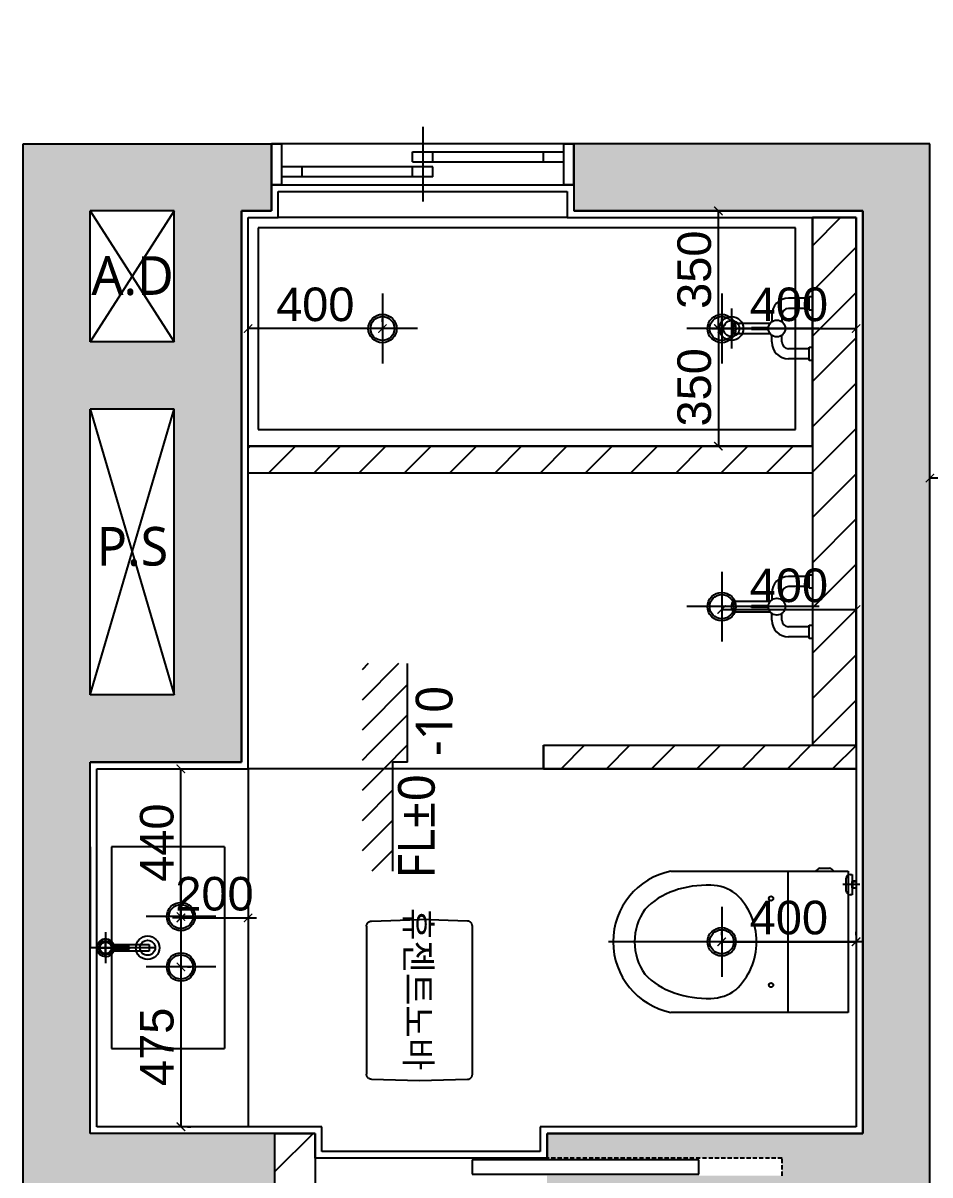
# Model space of a CAD drawing. Header units: millimetres. Extents: x 512 to 764439, y -71 to 559481.
# Drawn here: x 501252 to 503952, y 274490 to 277917 of the extents above; entities that cross this region are included whole.
import ezdxf
from ezdxf.enums import TextEntityAlignment as Align

# ---------------------------------------------------------------- set-up
doc = ezdxf.new("R2010")
doc.units = ezdxf.units.MM
doc.header["$LTSCALE"] = 50
doc.linetypes.add('CENTER', pattern=[50.8, 31.75, -6.35, 6.35, -6.35])
doc.linetypes.add('HIDDEN', pattern=[0.375, 0.25, -0.125])
for name, color, linetype in [('#CENTER', 1, 'CENTER'), ('#DOOR', 4, 'Continuous'), ('#TEXT', 7, 'Continuous'), ('#WIN', 4, 'Continuous'), ('#건축벽체_CON', 2, 'Continuous'), ('#목공', 124, 'Continuous'), ('#욕실', 252, 'Continuous'), ('#조명', 40, 'Continuous'), ('#조적', 30, 'Continuous'), ('#타일', 241, 'Continuous'), ('.', 8, 'Continuous'), ('_0', 7, 'Continuous')]:
    doc.layers.add(name, color=color, linetype=linetype)
doc.styles.add('STYLE7', font='swissel.ttf')
doc.styles.add('맑은 고딕', font='malgun.ttf')
doc.styles.add('맑은고딕', font='malgun.ttf')
doc.dimstyles.new('조명배치도_60', dxfattribs={"dimscale": 100, "dimtxt": 1, "dimasz": 0.25, "dimexe": 0.3, "dimexo": 0.2, "dimgap": 0.2, "dimtad": 1, "dimdec": 0, "dimlunit": 6, "dimtxsty": 'STYLE7', "dimblk": 'ARCHTICK', "dimcen": -1, "dimclrd": 256, "dimclre": 256, "dimclrt": 10, "dimadec": 0, "dimazin": 0, "dimtfac": 1, "dimtdec": 0, "dimtix": 1, "dimtmove": 2, "dimatfit": 3, "dimldrblk": 'ARCHTICK', "dimfxl": 1, "dimlwd": -1, "dimlwe": -1, "dimarcsym": 0})

# ---------------------------------------------------------------- blocks, each defined once
blk = doc.blocks.new('DFDSF')
at = {"layer": '.', "ltscale": 2, "transparency": 33554559}
h = blk.add_hatch(color=8, dxfattribs=at)
h.dxf.hatch_style = 1
h.paths.add_polyline_path([(338341.2, 81981.1), (336641.2, 81981.1), (336641.2, 81781.1), (337741.2, 81781.1), (337741.2, 80281.1), (336886.2, 80281.1), (336886.2, 80081.1), (337741.2, 80081.1), (337741.2, 75921.1), (337281.2, 75921.1), (337281.2, 75721.1), (337941.2, 75721.1), (337941.2, 76011.1), (338391.2, 76011.1), (338391.2, 76058), (338391.2, 76211.1), (337941.2, 76211.1), (337941.2, 80081.1), (338341.2, 80081.1)])
h.paths.add_polyline_path([(338141.2, 80881.1), (337941.2, 80881.1), (337941.2, 81781.1), (338141.2, 81781.1)], flags=16)
h.paths.add_polyline_path([(338141.2, 80681.1), (338141.2, 80281.1), (337941.2, 80281.1), (337941.2, 80681.1)], flags=16)
h.paths.add_polyline_path([(339996.2, 80203.6), (339796.2, 80203.6), (339796.2, 80081.1), (339796.2, 78761.1), (339996.2, 78761.1)])
h.paths.add_polyline_path([(331166.2, 70151.1), (330766.2, 70151.1), (330766.2, 69951.1), (331366.2, 69951.1), (331366.2, 74251.1), (331166.2, 74251.1), (331166.2, 74055.5)])
h.paths.add_polyline_path([(336200.7, 78532.8), (336200.7, 79213.9), (335787, 79213.9), (335787, 78532.8)], flags=9)
h.paths.add_polyline_path([(333543.1, 77829.6), (334224.1, 77829.6), (334224.1, 78243.3), (333543.1, 78243.3)], flags=9)
h.paths.add_polyline_path([(337703.7, 74502.9), (337703.7, 75183.9), (337290, 75183.9), (337290, 74502.9)], flags=9)
h.paths.add_polyline_path([(331162.1, 74502.9), (331162.1, 75183.9), (330748.4, 75183.9), (330748.4, 74502.9)], flags=9)
h.paths.add_polyline_path([(336260.6, 76774.4), (336260.6, 77267), (335846.9, 77267), (335846.9, 76774.4)], flags=9)
h.paths.add_polyline_path([(334913.9, 79384.1), (334913.9, 79876.7), (334500.2, 79876.7), (334500.2, 79384.1)], flags=9)
h.paths.add_polyline_path([(329011.8, 71740.4), (329489.3, 71740.4), (329489.3, 72021.6), (329011.8, 72021.6)], flags=9)
h.paths.add_polyline_path([(336400.9, 79956.4), (336699.3, 79956.4), (336699.3, 80077.5), (336400.9, 80077.5)], flags=9)
h.paths.add_polyline_path([(338695.3, 81081.3), (339421.1, 81081.3), (339421.1, 81298.3), (338695.3, 81298.3)], flags=9)
h.paths.add_polyline_path([(336820.7, 78057.1), (337362.8, 78057.1), (337362.8, 78178.2), (336820.7, 78178.2)], flags=25)
h.paths.add_polyline_path([(332573.5, 80085.7), (332573.5, 80472.7), (332452.4, 80472.7), (332452.4, 80085.7)], flags=9)
h.paths.add_polyline_path([(332682, 81037.5), (332682, 81616.6), (332452.3, 81616.6), (332452.3, 81037.5)], flags=9)
h.paths.add_polyline_path([(327279.7, 75623.7), (328005.6, 75623.7), (328005.6, 75840.6), (327279.7, 75840.6)], flags=9)
h.paths.add_polyline_path([(334863.3, 79512.1), (336051.7, 79512.1), (336051.7, 79766.9), (334863.3, 79766.9)], flags=9)
h.paths.add_polyline_path([(329176.8, 70568.8), (329756.3, 70568.8), (329756.3, 70804.7), (329176.8, 70804.7)], flags=9)
h.paths.add_polyline_path([(333507.8, 69233.9), (334696.1, 69233.9), (334696.1, 69488.6), (333507.8, 69488.6)], flags=9)
h.paths.add_polyline_path([(340816.6, 69233.9), (342005, 69233.9), (342005, 69488.6), (340816.6, 69488.6)], flags=9)
h.paths.add_polyline_path([(333634.5, 79165.1), (333999.1, 79165.1), (333999.1, 79348.5), (333634.5, 79348.5)], flags=9)
h.paths.add_polyline_path([(333962.6, 80090.5), (334586.1, 80090.5), (334586.1, 80239.6), (333962.6, 80239.6)], flags=9)
h.paths.add_polyline_path([(334060.9, 75436.5), (335408.1, 75436.5), (335408.1, 75619.9), (334060.9, 75619.9)], flags=9)
h.paths.add_polyline_path([(331366.5, 68772.9), (332548, 68772.9), (332548, 69008.8), (331366.5, 69008.8)], flags=9)
h.paths.add_polyline_path([(334774.3, 77718.7), (335343.7, 77718.7), (335343.7, 78003.8), (334774.3, 78003.8)], flags=9)
h.paths.add_polyline_path([(335953.7, 79875.3), (336320.9, 79875.3), (336320.9, 80024.3), (335953.7, 80024.3)], flags=9)
h.paths.add_polyline_path([(333460.9, 76854.3), (333764.7, 76854.3), (333764.7, 77007.1), (333460.9, 77007.1)], flags=9)
h.paths.add_polyline_path([(333091.1, 76542.6), (333394.9, 76542.6), (333394.9, 76695.4), (333091.1, 76695.4)], flags=9)
h.paths.add_polyline_path([(332969.8, 79053.3), (333100.7, 79053.3), (333100.7, 79206.1), (332969.8, 79206.1)], flags=9)
h.paths.add_polyline_path([(332884.4, 77770.4), (333188.2, 77770.4), (333188.2, 77923.2), (332884.4, 77923.2)], flags=9)
h.paths.add_polyline_path([(332836.6, 78524.5), (333230.8, 78524.5), (333230.8, 78677.2), (332836.6, 78677.2)], flags=9)
h.paths.add_polyline_path([(329027.4, 69208.3), (329838.7, 69208.3), (329838.7, 69493.3), (329027.4, 69493.3)], flags=9)
h.paths.add_polyline_path([(333408.3, 81268.8), (334219.6, 81268.8), (334219.6, 81553.9), (333408.3, 81553.9)], flags=9)
h.paths.add_polyline_path([(336706.9, 80756.2), (336706.9, 81151.4), (336537.7, 81151.4), (336537.7, 80756.2)], flags=9)
h.paths.add_polyline_path([(336759.6, 81121.6), (336759.6, 81407.7), (336590.4, 81407.7), (336590.4, 81121.6)], flags=9)
h.paths.add_polyline_path([(328332, 78371.2), (328332, 78766.4), (328162.7, 78766.4), (328162.7, 78371.2)], flags=9)
h.paths.add_polyline_path([(328384.8, 78736.5), (328384.8, 79022.9), (328214.7, 79022.9), (328214.7, 78736.5)], flags=9)
h.paths.add_polyline_path([(338932.4, 71242.6), (339326.7, 71242.6), (339326.7, 71395.4), (338932.4, 71395.4)], flags=9)
h.paths.add_polyline_path([(341434.5, 74226.2), (341828.8, 74226.2), (341828.8, 74379), (341434.5, 74379)], flags=9)
h.paths.add_polyline_path([(337702.2, 71296.7), (338108.8, 71296.7), (338108.8, 71577.9), (337702.2, 71577.9)], flags=9)
h.paths.add_polyline_path([(340786.3, 71296.7), (341192.9, 71296.7), (341192.9, 71577.9), (340786.3, 71577.9)], flags=9)
h.paths.add_polyline_path([(330938, 77966.2), (331344.6, 77966.2), (331344.6, 78247.4), (330938, 78247.4)], flags=9)
h.paths.add_polyline_path([(333628.2, 71737.2), (334197.6, 71737.2), (334197.6, 72022.3), (333628.2, 72022.3)], flags=9)
h.paths.add_polyline_path([(327958.2, 69261.8), (328352.4, 69261.8), (328352.4, 69414.6), (327958.2, 69414.6)], flags=9)
h.paths.add_polyline_path([(327409.8, 71898.3), (327804.1, 71898.3), (327804.1, 72051.1), (327409.8, 72051.1)], flags=9)
h.paths.add_polyline_path([(327434.8, 74896.2), (327829, 74896.2), (327829, 75049), (327434.8, 75049)], flags=9)
h.paths.add_polyline_path([(327440.5, 77324), (327756.6, 77324), (327756.6, 77476.7), (327440.5, 77476.7)], flags=9)
h.paths.add_polyline_path([(327478.9, 76542.6), (327782.7, 76542.6), (327782.7, 76695.4), (327478.9, 76695.4)], flags=9)
h.paths.add_polyline_path([(341178.3, 75772.2), (341178.3, 75148.5), (341329.6, 75148.5), (341329.6, 75772.2)], flags=9)
h.paths.add_polyline_path([(341233.7, 75866.2), (341233.7, 76261.4), (341064.4, 76261.4), (341064.4, 75866.2)], flags=9)
h.paths.add_polyline_path([(341286.5, 76231.5), (341286.5, 76517.9), (341116.4, 76517.9), (341116.4, 76231.5)], flags=9)
h.paths.add_polyline_path([(339403.9, 77086.2), (339403.9, 77481.4), (339234.7, 77481.4), (339234.7, 77086.2)], flags=9)
h.paths.add_polyline_path([(339456.2, 77438.2), (339456.2, 77723.4), (339289.6, 77723.4), (339289.6, 77438.2)], flags=9)
h.paths.add_polyline_path([(328180, 78337.2), (328180, 77751.1), (328331.3, 77751.1), (328331.3, 78337.2)], flags=9)
h.paths.add_polyline_path([(338414.5, 77089.5), (339135.2, 77089.5), (339135.2, 77242.3), (338414.5, 77242.3)], flags=9)
h.paths.add_polyline_path([(338683.5, 77496.6), (338987.3, 77496.6), (338987.3, 77649.4), (338683.5, 77649.4)], flags=9)
h.paths.add_polyline_path([(340029.3, 76679.8), (340333.1, 76679.8), (340333.1, 76832.6), (340029.3, 76832.6)], flags=9)
h.paths.add_polyline_path([(338380.9, 78083.2), (339011.1, 78083.2), (339011.1, 78236), (338380.9, 78236)], flags=9)
h.paths.add_polyline_path([(338414.5, 79236), (339135.2, 79236), (339135.2, 79388.8), (338414.5, 79388.8)], flags=9)
h.paths.add_polyline_path([(327245.7, 80105.2), (327559.2, 80105.2), (327559.2, 80280.3), (327245.7, 80280.3)], flags=9)
h.paths.add_polyline_path([(327265.7, 79299), (327538.3, 79299), (327538.3, 79477.3), (327265.7, 79477.3)], flags=9)
h.paths.add_polyline_path([(342110.3, 76479.4), (342423.8, 76479.4), (342423.8, 76654.6), (342110.3, 76654.6)], flags=9)
h = blk.add_hatch(color=8, dxfattribs=at)
h.dxf.hatch_style = 1
h.paths.add_polyline_path([(336646.2, 74251.1), (336446.2, 74251.1), (336446.2, 68796.1), (336446.2, 68796.1), (336446.2, 68673.6), (336446.2, 68673.6), (336446.2, 68551.1), (336646.2, 68551.1), (336646.2, 68673.6), (336646.2, 68796.1)])
h.paths.add_polyline_path([(333337.8, 69143.6), (333337.8, 69636.2), (332924.1, 69636.2), (332924.1, 69143.6)], flags=9)
h.paths.add_polyline_path([(329011.8, 71740.4), (329489.3, 71740.4), (329489.3, 72021.6), (329011.8, 72021.6)], flags=9)
h.paths.add_polyline_path([(336400.9, 79956.4), (336699.3, 79956.4), (336699.3, 80077.5), (336400.9, 80077.5)], flags=9)
h.paths.add_polyline_path([(338695.3, 81081.3), (339421.1, 81081.3), (339421.1, 81298.3), (338695.3, 81298.3)], flags=9)
h.paths.add_polyline_path([(336820.7, 78057.1), (337362.8, 78057.1), (337362.8, 78178.2), (336820.7, 78178.2)], flags=9)
h.paths.add_polyline_path([(332573.5, 80085.7), (332573.5, 80472.7), (332452.4, 80472.7), (332452.4, 80085.7)], flags=9)
h.paths.add_polyline_path([(332682, 81037.5), (332682, 81616.6), (332452.3, 81616.6), (332452.3, 81037.5)], flags=9)
h.paths.add_polyline_path([(327279.7, 75623.7), (328005.6, 75623.7), (328005.6, 75840.6), (327279.7, 75840.6)], flags=9)
h.paths.add_polyline_path([(334863.3, 79512.1), (336051.7, 79512.1), (336051.7, 79766.9), (334863.3, 79766.9)], flags=9)
h.paths.add_polyline_path([(329176.8, 70568.8), (329756.3, 70568.8), (329756.3, 70804.7), (329176.8, 70804.7)], flags=9)
h.paths.add_polyline_path([(333507.8, 69233.9), (334696.1, 69233.9), (334696.1, 69488.6), (333507.8, 69488.6)], flags=9)
h.paths.add_polyline_path([(340376, 69233.9), (341564.3, 69233.9), (341564.3, 69488.6), (340376, 69488.6)], flags=9)
h.paths.add_polyline_path([(333634.5, 79165.1), (333999.1, 79165.1), (333999.1, 79348.5), (333634.5, 79348.5)], flags=9)
h.paths.add_polyline_path([(333962.6, 80090.5), (334586.1, 80090.5), (334586.1, 80239.6), (333962.6, 80239.6)], flags=9)
h.paths.add_polyline_path([(334060.9, 75436.5), (335408.1, 75436.5), (335408.1, 75619.9), (334060.9, 75619.9)], flags=9)
h.paths.add_polyline_path([(331366.5, 68772.9), (332548, 68772.9), (332548, 69008.8), (331366.5, 69008.8)], flags=9)
h.paths.add_polyline_path([(334774.3, 77718.7), (335343.7, 77718.7), (335343.7, 78003.8), (334774.3, 78003.8)], flags=9)
h.paths.add_polyline_path([(335953.7, 79875.3), (336320.9, 79875.3), (336320.9, 80024.3), (335953.7, 80024.3)], flags=9)
h.paths.add_polyline_path([(333460.9, 76854.3), (333764.7, 76854.3), (333764.7, 77007.1), (333460.9, 77007.1)], flags=9)
h.paths.add_polyline_path([(333091.1, 76542.6), (333394.9, 76542.6), (333394.9, 76695.4), (333091.1, 76695.4)], flags=9)
h.paths.add_polyline_path([(332969.8, 79053.3), (333100.7, 79053.3), (333100.7, 79206.1), (332969.8, 79206.1)], flags=9)
h.paths.add_polyline_path([(332884.4, 77770.4), (333188.2, 77770.4), (333188.2, 77923.2), (332884.4, 77923.2)], flags=9)
h.paths.add_polyline_path([(332836.6, 78524.5), (333230.8, 78524.5), (333230.8, 78677.2), (332836.6, 78677.2)], flags=9)
h.paths.add_polyline_path([(329027.4, 69208.3), (329838.7, 69208.3), (329838.7, 69493.3), (329027.4, 69493.3)], flags=9)
h.paths.add_polyline_path([(333408.3, 81268.8), (334219.6, 81268.8), (334219.6, 81553.9), (333408.3, 81553.9)], flags=9)
h.paths.add_polyline_path([(336706.9, 80756.2), (336706.9, 81151.4), (336537.7, 81151.4), (336537.7, 80756.2)], flags=9)
h.paths.add_polyline_path([(336759.6, 81121.6), (336759.6, 81407.7), (336590.4, 81407.7), (336590.4, 81121.6)], flags=9)
h.paths.add_polyline_path([(328332, 78371.2), (328332, 78766.4), (328162.7, 78766.4), (328162.7, 78371.2)], flags=9)
h.paths.add_polyline_path([(328384.8, 78736.5), (328384.8, 79022.9), (328214.7, 79022.9), (328214.7, 78736.5)], flags=9)
h.paths.add_polyline_path([(338932.4, 71242.6), (339326.7, 71242.6), (339326.7, 71395.4), (338932.4, 71395.4)], flags=9)
h.paths.add_polyline_path([(341434.5, 74226.2), (341828.8, 74226.2), (341828.8, 74379), (341434.5, 74379)], flags=9)
h.paths.add_polyline_path([(337702.2, 71296.7), (338108.8, 71296.7), (338108.8, 71577.9), (337702.2, 71577.9)], flags=9)
h.paths.add_polyline_path([(340786.3, 71296.7), (341192.9, 71296.7), (341192.9, 71577.9), (340786.3, 71577.9)], flags=9)
h.paths.add_polyline_path([(330938, 77966.2), (331344.6, 77966.2), (331344.6, 78247.4), (330938, 78247.4)], flags=9)
h.paths.add_polyline_path([(333628.2, 71737.2), (334197.6, 71737.2), (334197.6, 72022.3), (333628.2, 72022.3)], flags=9)
h.paths.add_polyline_path([(327958.2, 69261.8), (328352.4, 69261.8), (328352.4, 69414.6), (327958.2, 69414.6)], flags=9)
h.paths.add_polyline_path([(327409.8, 71898.3), (327804.1, 71898.3), (327804.1, 72051.1), (327409.8, 72051.1)], flags=9)
h.paths.add_polyline_path([(327434.8, 74896.2), (327829, 74896.2), (327829, 75049), (327434.8, 75049)], flags=9)
h.paths.add_polyline_path([(327440.5, 77324), (327756.6, 77324), (327756.6, 77476.7), (327440.5, 77476.7)], flags=9)
h.paths.add_polyline_path([(327478.9, 76542.6), (327782.7, 76542.6), (327782.7, 76695.4), (327478.9, 76695.4)], flags=9)
h.paths.add_polyline_path([(341178.3, 75772.2), (341178.3, 75148.5), (341329.6, 75148.5), (341329.6, 75772.2)], flags=9)
h.paths.add_polyline_path([(341233.7, 75866.2), (341233.7, 76261.4), (341064.4, 76261.4), (341064.4, 75866.2)], flags=9)
h.paths.add_polyline_path([(341286.5, 76231.5), (341286.5, 76517.9), (341116.4, 76517.9), (341116.4, 76231.5)], flags=9)
h.paths.add_polyline_path([(339403.9, 77086.2), (339403.9, 77481.4), (339234.7, 77481.4), (339234.7, 77086.2)], flags=9)
h.paths.add_polyline_path([(339456.2, 77438.2), (339456.2, 77723.4), (339289.6, 77723.4), (339289.6, 77438.2)], flags=9)
h.paths.add_polyline_path([(328180, 78337.2), (328180, 77751.1), (328331.3, 77751.1), (328331.3, 78337.2)], flags=9)
h.paths.add_polyline_path([(338414.5, 77089.5), (339135.2, 77089.5), (339135.2, 77242.3), (338414.5, 77242.3)], flags=9)
h.paths.add_polyline_path([(338683.5, 77496.6), (338987.3, 77496.6), (338987.3, 77649.4), (338683.5, 77649.4)], flags=9)
h.paths.add_polyline_path([(340029.3, 76679.8), (340333.1, 76679.8), (340333.1, 76832.6), (340029.3, 76832.6)], flags=9)
h.paths.add_polyline_path([(338380.9, 78083.2), (339011.1, 78083.2), (339011.1, 78236), (338380.9, 78236)], flags=9)
h.paths.add_polyline_path([(338414.5, 79236), (339135.2, 79236), (339135.2, 79388.8), (338414.5, 79388.8)], flags=9)
h.paths.add_polyline_path([(327245.7, 80105.2), (327559.2, 80105.2), (327559.2, 80280.3), (327245.7, 80280.3)], flags=9)
h.paths.add_polyline_path([(327265.7, 79299), (327538.3, 79299), (327538.3, 79477.3), (327265.7, 79477.3)], flags=9)
h.paths.add_polyline_path([(342110.3, 76479.4), (342423.8, 76479.4), (342423.8, 76654.6), (342110.3, 76654.6)], flags=9)
h = blk.add_hatch(color=8, dxfattribs=at)
h.dxf.hatch_style = 1
h.paths.add_polyline_path([(327276.2, 77641.1), (327276.2, 78746.1), (327726.2, 78746.1), (327726.2, 80386.1), (327816.2, 80386.1), (327816.2, 80586.1), (327076.2, 80586.1), (327076.2, 68551.1), (328176.2, 68551.1), (328176.2, 68751.1), (327276.2, 68751.1), (327276.2, 69951.1), (328066.2, 69951.1), (328066.2, 70151.1), (327276.2, 70151.1), (327276.2, 74051.1), (327896.2, 74051.1), (327896.2, 74251.1), (327276.2, 74251.1), (327276.2, 77441.1), (327826.2, 77441.1), (327826.2, 77641.1)])
h.paths.add_polyline_path([(327276.2, 78946.1), (327276.2, 79796.1), (327526.2, 79796.1), (327526.2, 78946.1)], flags=16)
h.paths.add_polyline_path([(327276.2, 79996.1), (327276.2, 80386.1), (327526.2, 80386.1), (327526.2, 79996.1)], flags=16)
h.paths.add_polyline_path([(327245.7, 80105.2), (327559.2, 80105.2), (327559.2, 80280.3), (327245.7, 80280.3)], flags=24)
h.paths.add_polyline_path([(327265.7, 79299), (327538.3, 79299), (327538.3, 79477.3), (327265.7, 79477.3)], flags=24)
h = blk.add_hatch(color=8, dxfattribs=at)
h.dxf.hatch_style = 1
h.paths.add_polyline_path([(329776.2, 80586.1), (328716.2, 80586.1), (328716.2, 80386.1), (329576.2, 80386.1), (329576.2, 77641.1), (328636.2, 77641.1), (328636.2, 77567.1), (329336.2, 77567.1), (329336.2, 77515.1), (328636.2, 77515.1), (328636.2, 77441.1), (329776.2, 77441.1)])
at = {"layer": '#CENTER', "color": 8, "ltscale": 2}
for p, q in [((327526.2, 80386.1), (327276.2, 79996.1)), ((327276.2, 80386.1), (327526.2, 79996.1)), ((327276.2, 79796.1), (327526.2, 78946.1)), ((327276.2, 78946.1), (327526.2, 79796.1))]:
    blk.add_line(p, q, dxfattribs=at)
at = {"layer": '#DOOR', "color": 8, "linetype": 'HIDDEN'}
for p, q in [((329336.2, 77567.1), (328636.2, 77567.1)), ((329336.2, 77515.1), (329336.2, 77567.1))]:
    blk.add_line(p, q, dxfattribs=at)
at = {"layer": '#DOOR', "color": 8}
for p, q in [((329087.7, 77562.1), (328413.6, 77562.1)), ((328413.6, 77562.1), (328413.6, 77520.1)), ((329087.7, 77520.1), (329087.7, 77562.1)), ((328413.6, 77520.1), (329087.7, 77520.1))]:
    blk.add_line(p, q, dxfattribs=at)
at = {"layer": '#TEXT', "color": 8}
for p, q in [((328221.2, 78746.1), (328221.2, 79039.5)), ((328221.2, 78746.1), (328176.2, 78746.1)), ((328176.2, 78746.1), (328176.2, 78421.1))]:
    blk.add_line(p, q, dxfattribs=at)
at = {"layer": '#WIN', "color": 8}
for p, q in [((328266.2, 80636.1), (328266.2, 80413.6)), ((328716.2, 80586.1), (327816.2, 80586.1)), ((327816.2, 80586.1), (327816.2, 80463.6)), ((327816.2, 80463.6), (327816.2, 80586.1)), ((327816.2, 80586.1), (327846.2, 80586.1)), ((327846.2, 80586.1), (327846.2, 80463.6)), ((328686.2, 80463.6), (328686.2, 80586.1)), ((328686.2, 80586.1), (328716.2, 80586.1)), ((328716.2, 80463.6), (328716.2, 80586.1)), ((328716.2, 80586.1), (328716.2, 80463.6)), ((328236.2, 80532.3), (328236.2, 80562.3)), ((328236.2, 80562.3), (328686.2, 80562.3)), ((328296.2, 80532.3), (328296.2, 80562.3)), ((328626.2, 80532.3), (328626.2, 80562.3)), ((328296.2, 80517.3), (327846.2, 80517.3)), ((327906.2, 80517.3), (327906.2, 80487.3)), ((328236.2, 80532.3), (328686.2, 80532.3)), ((328236.2, 80487.3), (328236.2, 80517.3)), ((328296.2, 80487.3), (328296.2, 80517.3)), ((328296.2, 80487.3), (327846.2, 80487.3)), ((327816.2, 80463.6), (328716.2, 80463.6)), ((327846.2, 80463.6), (327816.2, 80463.6)), ((328716.2, 80463.6), (328686.2, 80463.6))]:
    blk.add_line(p, q, dxfattribs=at)
at = {"layer": '#건축벽체_CON', "color": 8, "ltscale": 2}
for p, q in [((327076.2, 68551.1), (327076.2, 80586.1)), ((327076.2, 80586.1), (327816.2, 80586.1)), ((327816.2, 80586.1), (327816.2, 80386.1)), ((329776.2, 80586.1), (328716.2, 80586.1)), ((328716.2, 80586.1), (328716.2, 80386.1)), ((329776.2, 77441.1), (329776.2, 80586.1)), ((327276.2, 79996.1), (327276.2, 80386.1)), ((327526.2, 80386.1), (327276.2, 80386.1)), ((327526.2, 79996.1), (327526.2, 80386.1)), ((327816.2, 80386.1), (327726.2, 80386.1)), ((327726.2, 80386.1), (327726.2, 78746.1)), ((329576.2, 80386.1), (328716.2, 80386.1)), ((329576.2, 77641.1), (329576.2, 80386.1)), ((327526.2, 79996.1), (327276.2, 79996.1)), ((327276.2, 78946.1), (327276.2, 79796.1)), ((327526.2, 79796.1), (327276.2, 79796.1)), ((327526.2, 78946.1), (327526.2, 79796.1)), ((327526.2, 78946.1), (327276.2, 78946.1)), ((327726.2, 78746.1), (327276.2, 78746.1)), ((327276.2, 77641.1), (327276.2, 78746.1)), ((327826.2, 77641.1), (327276.2, 77641.1)), ((327826.2, 77441.1), (327826.2, 77641.1)), ((328636.2, 77567.1), (328636.2, 77641.1)), ((328636.2, 77641.1), (329576.2, 77641.1))]:
    blk.add_line(p, q, dxfattribs=at)
at = {"layer": '#목공', "color": 8, "ltscale": 2}
for p, q in [((327826.2, 77641.1), (327946.2, 77641.1)), ((327946.2, 77641.1), (327946.2, 77441.1))]:
    blk.add_line(p, q, dxfattribs=at)
at = {"layer": '#욕실', "color": 8, "ltscale": 2}
for p, q in [((327816.2, 80386.1), (327726.2, 80386.1)), ((327726.2, 80386.1), (327726.2, 79686.1)), ((329426.2, 80386.1), (328716.2, 80386.1)), ((328696.2, 80366.1), (327836.2, 80366.1)), ((329426.2, 79686.1), (329426.2, 80366.1)), ((329376.2, 80336.1), (327776.2, 80336.1)), ((327776.2, 80336.1), (327776.2, 79736.1)), ((329376.2, 79736.1), (329376.2, 80336.1)), ((327776.2, 79736.1), (329376.2, 79736.1)), ((327746.2, 79686.1), (329426.2, 79686.1)), ((327746.2, 78726.1), (327746.2, 77661.1)), ((327276.2, 78493.6), (327276.2, 78193.6)), ((327676.2, 78493.6), (327339.8, 78493.6)), ((327339.8, 78493.6), (327339.8, 77893.6)), ((327676.2, 78493.6), (327676.2, 77893.6)), ((327322.2, 78166.1), (327322.2, 78221.1)), ((327294.7, 78193.6), (327349.7, 78193.6)), ((327339.8, 77893.6), (327676.2, 77893.6))]:
    blk.add_line(p, q, dxfattribs=at)
at = {"layer": '#욕실', "color": 8}
for p, q in [((329416.2, 80126.1), (329355.2, 80126.1)), ((329416.2, 80091.1), (329416.2, 80131.1)), ((329416.2, 80131.1), (329426.2, 80131.1)), ((329426.2, 80131.1), (329426.2, 80091.1)), ((329185.2, 80095.5), (329185.2, 79976.7)), ((329305.2, 80076.1), (329305.2, 80056.1)), ((329335.2, 80076.1), (329335.2, 80056.1)), ((329416.2, 80096.1), (329355.2, 80096.1)), ((329426.2, 80091.1), (329416.2, 80091.1)), ((329125.8, 80036.1), (329244.6, 80036.1)), ((329185.2, 80041.1), (329185.2, 80031.1)), ((329300.2, 80051.1), (329195.2, 80051.1)), ((329245.4, 80033.1), (329245.4, 80039.1)), ((329245.4, 80039.1), (329295.4, 80039.1)), ((329295.4, 80033.1), (329245.4, 80033.1)), ((329195.2, 80021.1), (329300.2, 80021.1)), ((329305.2, 79996.1), (329305.2, 80016.1)), ((329335.2, 79996.1), (329335.2, 80016.1)), ((329416.2, 79976.1), (329355.2, 79976.1)), ((329416.2, 79941.1), (329416.2, 79981.1)), ((329416.2, 79981.1), (329426.2, 79981.1)), ((329426.2, 79981.1), (329426.2, 79941.1)), ((329416.2, 79946.1), (329355.2, 79946.1)), ((329426.2, 79941.1), (329416.2, 79941.1)), ((329416.2, 79298.6), (329355.2, 79298.6)), ((329416.2, 79263.6), (329416.2, 79303.6)), ((329416.2, 79303.6), (329426.2, 79303.6)), ((329426.2, 79303.6), (329426.2, 79263.6)), ((329305.2, 79248.6), (329305.2, 79228.6)), ((329335.2, 79248.6), (329335.2, 79228.6)), ((329416.2, 79268.6), (329355.2, 79268.6)), ((329426.2, 79263.6), (329416.2, 79263.6)), ((329185.2, 79213.6), (329185.2, 79203.6)), ((329300.2, 79223.6), (329195.2, 79223.6)), ((329245.4, 79205.6), (329245.4, 79211.6)), ((329245.4, 79211.6), (329295.4, 79211.6)), ((329195.2, 79193.6), (329300.2, 79193.6)), ((329295.4, 79205.6), (329245.4, 79205.6)), ((329305.2, 79168.6), (329305.2, 79188.6)), ((329335.2, 79168.6), (329335.2, 79188.6)), ((329416.2, 79148.6), (329355.2, 79148.6)), ((329416.2, 79113.6), (329416.2, 79153.6)), ((329416.2, 79153.6), (329426.2, 79153.6)), ((329426.2, 79153.6), (329426.2, 79113.6)), ((329416.2, 79118.6), (329355.2, 79118.6)), ((329426.2, 79113.6), (329416.2, 79113.6)), ((329005.1, 78421.4), (329533.1, 78421.4)), ((329353.1, 78421.4), (329353.1, 78001.4)), ((329442.2, 78427.8), (329435.8, 78421.4)), ((329435.8, 78421.4), (329490.2, 78421.4)), ((329448.6, 78430.5), (329477.3, 78430.5)), ((329490.2, 78421.4), (329483.8, 78427.8)), ((329533.1, 78421.4), (329533.1, 78001.4)), ((329527.2, 78362.4), (329527.2, 78400.4)), ((329538.2, 78411.4), (329544.2, 78411.4)), ((329544.2, 78411.4), (329544.2, 78351.4)), ((329555.2, 78391.7), (329544.2, 78391.7)), ((329544.2, 78371.8), (329544.2, 78391)), ((329544.7, 78391.7), (329545.7, 78390.7)), ((329545.7, 78391.7), (329545.7, 78371.2)), ((329545.7, 78390.7), (329556.2, 78390.7)), ((329555.2, 78391.7), (329556.2, 78390.7)), ((329556.2, 78390.7), (329556.2, 78372.2)), ((329567.8, 78381.4), (329516.5, 78381.4)), ((329555.2, 78371.2), (329544.2, 78371.2)), ((329545.7, 78372.2), (329544.7, 78371.2)), ((329545.7, 78372.2), (329556.2, 78372.2)), ((329556.2, 78372.2), (329555.2, 78371.2)), ((329544.2, 78351.4), (329538.2, 78351.4)), ((328099, 78258), (328099.1, 78259.3)), ((328099, 78258), (328099, 77817.1)), ((328099.1, 78259.3), (328099.2, 78260.6)), ((328099.2, 78260.6), (328099.5, 78261.8)), ((328099.5, 78261.8), (328099.9, 78263)), ((328099.9, 78263), (328100.4, 78264.2)), ((328100.4, 78264.2), (328100.9, 78265.4)), ((328100.9, 78265.4), (328101.6, 78266.4)), ((328101.6, 78266.4), (328102.4, 78267.5)), ((328102.4, 78267.5), (328103.2, 78268.4)), ((328103.2, 78268.4), (328104.2, 78269.3)), ((328104.2, 78269.3), (328105.2, 78270.1)), ((328105.2, 78270.1), (328106.2, 78270.8)), ((328106.2, 78270.8), (328107.4, 78271.4)), ((328107.4, 78271.4), (328108.5, 78272)), ((328108.5, 78272), (328109.7, 78272.4)), ((328109.7, 78272.4), (328111, 78272.7)), ((328111, 78272.7), (328112.2, 78272.9)), ((328112.2, 78272.9), (328113.5, 78273)), ((328113.5, 78273), (328256.5, 78277.5)), ((328399.5, 78273), (328256.5, 78277.5)), ((328400.8, 78272.9), (328399.5, 78273)), ((328402, 78272.7), (328400.8, 78272.9)), ((328403.3, 78272.4), (328402, 78272.7)), ((328404.5, 78272), (328403.3, 78272.4)), ((328405.7, 78271.4), (328404.5, 78272)), ((328406.8, 78270.8), (328405.7, 78271.4)), ((328407.8, 78270.1), (328406.8, 78270.8)), ((328408.8, 78269.3), (328407.8, 78270.1)), ((328409.8, 78268.4), (328408.8, 78269.3)), ((328410.6, 78267.5), (328409.8, 78268.4)), ((328411.4, 78266.4), (328410.6, 78267.5)), ((328412.1, 78265.4), (328411.4, 78266.4)), ((328412.7, 78264.2), (328412.1, 78265.4)), ((328413.1, 78263), (328412.7, 78264.2)), ((328413.5, 78261.8), (328413.1, 78263)), ((328413.8, 78260.6), (328413.5, 78261.8)), ((328413.9, 78259.3), (328413.8, 78260.6)), ((328414, 78258), (328413.9, 78259.3)), ((328414, 77817.1), (328414, 78258)), ((327340.7, 78203.6), (327452.2, 78203.6)), ((327452.2, 78183.6), (327340.7, 78183.6)), ((327393, 78196.6), (327343, 78196.6)), ((327343, 78190.6), (327343, 78190.6)), ((327343, 78190.6), (327393, 78190.6)), ((327393, 78190.6), (327393, 78196.6)), ((327452.2, 78203.6), (327452.2, 78183.6)), ((329573.5, 78211.4), (328819.2, 78211.4)), ((329251, 78211.4), (329245, 78211.4)), ((329533.1, 78001.4), (329005.1, 78001.4)), ((328099.1, 77815.8), (328099, 77817.1)), ((328099.2, 77814.5), (328099.1, 77815.8)), ((328099.5, 77813.3), (328099.2, 77814.5)), ((328099.9, 77812), (328099.5, 77813.3)), ((328100.4, 77810.8), (328099.9, 77812)), ((328100.9, 77809.7), (328100.4, 77810.8)), ((328101.6, 77808.6), (328100.9, 77809.7)), ((328102.4, 77807.6), (328101.6, 77808.6)), ((328103.2, 77806.6), (328102.4, 77807.6)), ((328104.2, 77805.7), (328103.2, 77806.6)), ((328105.2, 77804.9), (328104.2, 77805.7)), ((328106.2, 77804.2), (328105.2, 77804.9)), ((328406.8, 77804.2), (328407.8, 77804.9)), ((328407.8, 77804.9), (328408.8, 77805.7)), ((328408.8, 77805.7), (328409.8, 77806.6)), ((328409.8, 77806.6), (328410.6, 77807.6)), ((328410.6, 77807.6), (328411.4, 77808.6)), ((328411.4, 77808.6), (328412.1, 77809.7)), ((328412.1, 77809.7), (328412.7, 77810.8)), ((328412.7, 77810.8), (328413.1, 77812)), ((328413.1, 77812), (328413.5, 77813.3)), ((328413.5, 77813.3), (328413.8, 77814.5)), ((328413.8, 77814.5), (328413.9, 77815.8)), ((328413.9, 77815.8), (328414, 77817.1)), ((328107.4, 77803.6), (328106.2, 77804.2)), ((328108.5, 77803.1), (328107.4, 77803.6)), ((328109.7, 77802.7), (328108.5, 77803.1)), ((328111, 77802.4), (328109.7, 77802.7)), ((328112.2, 77802.2), (328111, 77802.4)), ((328113.5, 77802.1), (328112.2, 77802.2)), ((328256.5, 77797.5), (328113.5, 77802.1)), ((328399.5, 77802.1), (328256.5, 77797.5)), ((328399.5, 77802.1), (328400.8, 77802.2)), ((328400.8, 77802.2), (328402, 77802.4)), ((328402, 77802.4), (328403.3, 77802.7)), ((328403.3, 77802.7), (328404.5, 77803.1)), ((328404.5, 77803.1), (328405.7, 77803.6)), ((328405.7, 77803.6), (328406.8, 77804.2))]:
    blk.add_line(p, q, dxfattribs=at)
at = {"layer": '#욕실', "color": 8, "linetype": 'CENTER'}
for p, q in [((329446.2, 80036.1), (329165.2, 80036.1)), ((329446.2, 79208.6), (329165.2, 79208.6)), ((327322.2, 78239.6), (327322.2, 78147.6)), ((327472.2, 78193.6), (327276.2, 78193.6))]:
    blk.add_line(p, q, dxfattribs=at)
at = {"layer": '#욕실', "color": 8}
for centre, radius in [((329185.2, 80036.1), 35.6), ((329185.2, 80036.1), 23.8), ((329320.2, 80036.1), 25), ((329320.2, 79208.6), 25), ((329303.1, 78340.2), 6.58), ((327322.2, 78193.6), 21), ((329303.1, 78082.6), 6.58)]:
    blk.add_circle(centre, radius, dxfattribs=at)
at = {"layer": '#욕실', "color": 8, "ltscale": 2}
for centre, radius in [((327447.2, 78193.6), 35), ((327447.2, 78193.6), 22.5), ((327322.2, 78193.6), 17.5)]:
    blk.add_circle(centre, radius, dxfattribs=at)
at = {"layer": '#욕실', "color": 8}
for centre, radius, start, end in [((329355.2, 80076.1), 50, 90, 180), ((329355.2, 80076.1), 20, 90, 180), ((329195.2, 80041.1), 10, 90, 180), ((329195.2, 80031.1), 10, 180, 270), ((329355.2, 79996.1), 50, 180, 270), ((329355.2, 79996.1), 20, 180, 270), ((329355.2, 79248.6), 50, 90, 180), ((329355.2, 79248.6), 20, 90, 180), ((329195.2, 79213.6), 10, 90, 180), ((329195.2, 79203.6), 10, 180, 270), ((329355.2, 79168.6), 50, 180, 270), ((329355.2, 79168.6), 20, 180, 270), ((329047.3, 78211.4), 214.2, 101.3789, 258.6211), ((329448.6, 78421.4), 9.07, 90, 135), ((329477.3, 78421.4), 9.07, 45, 90), ((329538.2, 78400.4), 11, 90, 180), ((329083.4, 78159.7), 215, 108.6552, 136.5522), ((329115.4, 78064.9), 315, 88.3839, 108.6552), ((329120.6, 78249.9), 130, 53.456, 88.3839), ((329066.3, 78212.4), 193.6, 359.7032, 47.1275), ((329538.2, 78362.4), 11, 180, 270), ((329062.8, 78211.8), 165.9, 144.7517, 180.1365), ((327322.2, 78193.6), 26, 22.6199, 337.3801), ((329062.8, 78211), 165.9, 179.8635, 215.2483), ((329066.3, 78210.4), 193.6, 312.8725, 0.2968), ((329091.9, 78211.6), 159, 359.9275, 360), ((329083.4, 78263.1), 215, 223.4478, 251.3448), ((329115.4, 78357.9), 315, 251.3448, 271.6161), ((329120.6, 78172.9), 130, 271.6161, 306.544)]:
    blk.add_arc(centre, radius, start, end, dxfattribs=at)
at = {"layer": '#조적', "color": 8, "ltscale": 2}
for p, q in [((329426.2, 80366.1), (329426.2, 78816.1)), ((329426.2, 80366.1), (329426.2, 79686.1)), ((329556.2, 80366.1), (329426.2, 80366.1)), ((329426.2, 80366.1), (329426.2, 78796.1)), ((329556.2, 78796.1), (329556.2, 80366.1)), ((329426.2, 79686.1), (327746.2, 79686.1)), ((329426.2, 79606.1), (327746.2, 79606.1)), ((329426.2, 79601.1), (329426.2, 78816.1)), ((328626.2, 78796.1), (329556.2, 78796.1)), ((328626.2, 78796.1), (328626.2, 78726.1)), ((328626.2, 78726.1), (328626.2, 78796.1)), ((328626.2, 78796.1), (329556.2, 78796.1)), ((329426.2, 78796.1), (329556.2, 78796.1)), ((329556.2, 78796.1), (329556.2, 78726.1)), ((328626.2, 78726.1), (329556.2, 78726.1)), ((329556.2, 78726.1), (328626.2, 78726.1))]:
    blk.add_line(p, q, dxfattribs=at)
at = {"layer": '#타일', "color": 8, "ltscale": 2}
for p, q in [((327816.2, 80386.1), (327816.2, 80463.6)), ((327816.2, 80463.6), (328716.2, 80463.6)), ((327836.2, 80366.1), (327836.2, 80443.6)), ((327836.2, 80443.6), (328696.2, 80443.6)), ((328696.2, 80443.6), (328696.2, 80366.1)), ((328716.2, 80463.6), (328716.2, 80386.1)), ((327726.2, 78746.1), (327726.2, 80386.1)), ((327726.2, 80386.1), (327816.2, 80386.1)), ((328716.2, 80386.1), (329576.2, 80386.1)), ((329576.2, 80386.1), (329576.2, 77641.1)), ((327746.2, 78726.1), (327746.2, 80366.1)), ((327746.2, 80366.1), (327836.2, 80366.1)), ((328696.2, 80366.1), (329556.2, 80366.1)), ((329556.2, 80366.1), (329556.2, 77661.1)), ((327276.2, 77641.1), (327276.2, 78746.1)), ((327276.2, 78746.1), (327726.2, 78746.1)), ((327296.2, 77661.1), (327296.2, 78726.1)), ((327296.2, 78726.1), (327746.2, 78726.1)), ((327946.2, 77641.1), (327276.2, 77641.1)), ((327966.2, 77661.1), (327296.2, 77661.1)), ((327946.2, 77567.1), (327946.2, 77641.1)), ((327966.2, 77587.1), (327966.2, 77661.1)), ((329556.2, 77661.1), (328616.2, 77661.1)), ((328616.2, 77661.1), (328616.2, 77587.1)), ((329576.2, 77641.1), (328636.2, 77641.1)), ((328636.2, 77641.1), (328636.2, 77567.1)), ((328636.2, 77567.1), (327946.2, 77567.1)), ((328636.2, 77567.1), (327946.2, 77567.1)), ((328616.2, 77587.1), (327966.2, 77587.1))]:
    blk.add_line(p, q, dxfattribs=at)
at = {"layer": '#타일', "color": 8}
blk.add_line((328626.2, 78726.1), (327746.2, 78726.1), dxfattribs=at)
at = {"layer": '.', "color": 8, "linetype": 'Continuous', "ltscale": 2, "transparency": 33554523}
for p, q in [((329510, 80366.1), (329426.2, 80282.4)), ((329556.2, 80277.7), (329426.2, 80147.7)), ((329556.2, 80142.9), (329426.2, 80012.9)), ((329556.2, 80008.2), (329426.2, 79878.2)), ((329556.2, 79873.5), (329426.2, 79743.5)), ((329556.2, 79738.8), (329426.2, 79608.8)), ((327752.3, 79686.1), (327746.2, 79680)), ((327887, 79686.1), (327807, 79606.1)), ((328021.7, 79686.1), (327941.7, 79606.1)), ((328156.4, 79686.1), (328076.4, 79606.1)), ((328291.2, 79686.1), (328211.2, 79606.1)), ((328425.9, 79686.1), (328345.9, 79606.1)), ((328560.6, 79686.1), (328480.6, 79606.1)), ((328695.3, 79686.1), (328615.3, 79606.1)), ((328830, 79686.1), (328750, 79606.1)), ((328964.7, 79686.1), (328884.7, 79606.1)), ((329099.4, 79686.1), (329019.4, 79606.1)), ((329234.1, 79686.1), (329154.1, 79606.1)), ((329368.8, 79686.1), (329288.8, 79606.1)), ((329426.2, 79608.8), (329423.5, 79606.1)), ((329556.2, 79604.1), (329426.2, 79474.1)), ((329556.2, 79469.4), (329426.2, 79339.4)), ((329556.2, 79334.7), (329426.2, 79204.7)), ((329556.2, 79200), (329426.2, 79070)), ((329556.2, 79065.3), (329426.2, 78935.3)), ((329556.2, 78930.6), (329426.2, 78800.6)), ((328748.2, 78796.1), (328678.2, 78726.1)), ((328882.9, 78796.1), (328812.9, 78726.1)), ((329017.6, 78796.1), (328947.6, 78726.1)), ((329152.3, 78796.1), (329082.3, 78726.1)), ((329287, 78796.1), (329217, 78726.1)), ((329421.7, 78796.1), (329351.7, 78726.1)), ((329556.2, 78795.9), (329486.4, 78726.1))]:
    blk.add_line(p, q, dxfattribs=at)
at = {"layer": '.', "color": 8, "linetype": 'Continuous', "ltscale": 2, "transparency": 33554559}
for p, q in [((328194, 79039.2), (328085.5, 78930.6)), ((328104.2, 79039.2), (328085.5, 79020.4)), ((328221.2, 78976.6), (328085.5, 78840.8)), ((328221.2, 78886.8), (328115.5, 78781.1)), ((328110.5, 78776.1), (328085.5, 78751)), ((328115.5, 78781.1), (328110.5, 78776.1)), ((328200.3, 78776.1), (328170.3, 78746.1)), ((328205.3, 78781.1), (328200.3, 78776.1)), ((328221.2, 78797), (328205.3, 78781.1)), ((328170.3, 78746.1), (328085.5, 78661.2)), ((328176.2, 78662.2), (328085.5, 78571.4)), ((328176.2, 78572.4), (328085.5, 78481.6)), ((328176.2, 78482.6), (328114.8, 78421.1)), ((327939.8, 77641.1), (327826.2, 77527.5))]:
    blk.add_line(p, q, dxfattribs=at)
at = {"layer": '#TEXT', "color": 8, "style": '맑은 고딕'}
for s, p in [('A.D', (327402.4, 80136.2)), ('P.S', (327402, 79330.7))]:
    blk.add_text(s, height=115, dxfattribs=at).set_placement(p, align=Align.CENTER)
for s, p in [('-10', (328354.6, 78764.9)), ('FL±0', (328301.9, 78399.4))]:
    blk.add_text(s, height=109.2, rotation=90, dxfattribs=at).set_placement(p)
at = {"layer": '#욕실', "color": 8, "style": '맑은고딕'}
blk.add_text('휴젠트노바', height=77, rotation=270, dxfattribs=at).set_placement((328253.1, 78312), align=Align.MIDDLE_LEFT)
blk = doc.blocks.new('SF F')
at = {"layer": '#조명', "color": 14, "linetype": 'Continuous'}
for p, q in [((341047.9, 83940.9), (341047.9, 83733.1)), ((341151.8, 83837), (340944, 83837))]:
    blk.add_line(p, q, dxfattribs=at)
at = {"layer": '#조명', "color": 241}
for radius in [42.2, 35.8]:
    blk.add_circle((341047.9, 83837), radius, dxfattribs=at)
blk = doc.blocks.new('_ArchTick')
at = {"color": 0, "linetype": 'ByBlock', "const_width": 0.15}
blk.add_lwpolyline([(-0.5, -0.5), (0.5, 0.5)], dxfattribs=at)
blk = doc.blocks.new('*D662')
at = {"linetype": 'Continuous', "ltscale": 2, "transparency": 16777216}
for p, q in [((503951.9, 276583.4), (503951.9, 276593.4)), ((504751.9, 276583.4), (504751.9, 276593.4)), ((504751.9, 276563.4), (503951.9, 276563.4))]:
    blk.add_line(p, q, dxfattribs=at)
at = {"layer": 'Defpoints', "color": 0, "linetype": 'Continuous', "ltscale": 2, "transparency": 16777216}
for p in [(503951.9, 276563.4), (503951.9, 276563.4), (504751.9, 276563.4)]:
    blk.add_point(p, dxfattribs=at)
at = {"linetype": 'Continuous', "ltscale": 2, "transparency": 16777216, "xscale": 25, "yscale": 25, "zscale": 25, "rotation": 180}
blk.add_blockref('_ArchTick', (503951.9, 276563.4), dxfattribs=at)
at = {"linetype": 'Continuous', "ltscale": 2, "transparency": 16777216, "xscale": 25, "yscale": 25, "zscale": 25}
blk.add_blockref('_ArchTick', (504751.9, 276563.4), dxfattribs=at)
at = {"color": 10, "linetype": 'Continuous', "ltscale": 2, "transparency": 16777216, "insert": (504351.9, 276634.7), "char_height": 100, "attachment_point": 5, "style": 'STYLE7'}
blk.add_mtext('800', dxfattribs=at)
blk = doc.blocks.new('*D674')
at = {"linetype": 'Continuous', "ltscale": 2, "transparency": 16777216}
for p, q in [((501721.9, 275108.7), (501721.9, 274633.4)), ((501741.9, 275108.7), (501751.9, 275108.7)), ((501741.9, 274633.4), (501751.9, 274633.4))]:
    blk.add_line(p, q, dxfattribs=at)
at = {"layer": 'Defpoints', "color": 0, "linetype": 'Continuous', "ltscale": 2, "transparency": 16777216}
for p in [(501721.9, 275108.7), (501721.9, 274633.4), (501721.9, 274633.4)]:
    blk.add_point(p, dxfattribs=at)
at = {"linetype": 'Continuous', "ltscale": 2, "transparency": 16777216, "xscale": 25, "yscale": 25, "zscale": 25}
for p, rotation in [((501721.9, 275108.7), 90), ((501721.9, 274633.4), 270)]:
    blk.add_blockref('_ArchTick', p, dxfattribs=dict(at, rotation=rotation))
at = {"color": 10, "linetype": 'Continuous', "ltscale": 2, "transparency": 16777216, "insert": (501650.6, 274871.1), "char_height": 100, "attachment_point": 5, "rotation": 90, "style": 'STYLE7'}
blk.add_mtext('475', dxfattribs=at)
blk = doc.blocks.new('*D675')
at = {"linetype": 'Continuous', "ltscale": 2, "transparency": 16777216}
for p, q in [((501721.9, 275258.7), (501721.9, 275698.4)), ((501741.9, 275698.4), (501751.9, 275698.4)), ((501741.9, 275258.7), (501751.9, 275258.7))]:
    blk.add_line(p, q, dxfattribs=at)
at = {"layer": 'Defpoints', "color": 0, "linetype": 'Continuous', "ltscale": 2, "transparency": 16777216}
for p in [(501721.9, 275698.4), (501721.9, 275698.4), (501721.9, 275258.7)]:
    blk.add_point(p, dxfattribs=at)
at = {"linetype": 'Continuous', "ltscale": 2, "transparency": 16777216, "xscale": 25, "yscale": 25, "zscale": 25}
for p, rotation in [((501721.9, 275698.4), 90), ((501721.9, 275258.7), 270)]:
    blk.add_blockref('_ArchTick', p, dxfattribs=dict(at, rotation=rotation))
at = {"color": 10, "linetype": 'Continuous', "ltscale": 2, "transparency": 16777216, "insert": (501650.6, 275478.6), "char_height": 100, "attachment_point": 5, "rotation": 90, "style": 'STYLE7'}
blk.add_mtext('440', dxfattribs=at)
blk = doc.blocks.new('*D676')
at = {"linetype": 'Continuous', "ltscale": 2, "transparency": 16777216}
for p, q in [((501721.9, 275254.7), (501696.9, 275254.7)), ((501721.9, 275254.7), (501921.9, 275254.7)), ((501721.9, 275238.7), (501721.9, 275224.7)), ((501921.9, 275254.7), (501946.9, 275254.7)), ((501921.9, 275238.7), (501921.9, 275224.7))]:
    blk.add_line(p, q, dxfattribs=at)
at = {"layer": 'Defpoints', "color": 0, "linetype": 'Continuous', "ltscale": 2, "transparency": 16777216}
for p in [(501721.9, 275258.7), (501921.9, 275258.7), (501921.9, 275254.7)]:
    blk.add_point(p, dxfattribs=at)
at = {"linetype": 'Continuous', "ltscale": 2, "transparency": 16777216, "xscale": 25, "yscale": 25, "zscale": 25}
blk.add_blockref('_ArchTick', (501721.9, 275254.7), dxfattribs=at)
at = {"linetype": 'Continuous', "ltscale": 2, "transparency": 16777216, "xscale": 25, "yscale": 25, "zscale": 25, "rotation": 180}
blk.add_blockref('_ArchTick', (501921.9, 275254.7), dxfattribs=at)
at = {"color": 10, "linetype": 'Continuous', "ltscale": 2, "transparency": 16777216, "insert": (501821.9, 275326), "char_height": 100, "attachment_point": 5, "style": 'STYLE7'}
blk.add_mtext('200', dxfattribs=at)
blk = doc.blocks.new('*D677')
at = {"linetype": 'Continuous', "ltscale": 2, "transparency": 16777216}
for p, q in [((503331.9, 275203.7), (503331.9, 275213.7)), ((503731.9, 275203.7), (503731.9, 275213.7)), ((503331.9, 275183.7), (503731.9, 275183.7))]:
    blk.add_line(p, q, dxfattribs=at)
at = {"layer": 'Defpoints', "color": 0, "linetype": 'Continuous', "ltscale": 2, "transparency": 16777216}
for p in [(503331.9, 275183.7), (503731.9, 275183.7), (503731.9, 275183.7)]:
    blk.add_point(p, dxfattribs=at)
at = {"linetype": 'Continuous', "ltscale": 2, "transparency": 16777216, "xscale": 25, "yscale": 25, "zscale": 25, "rotation": 180}
blk.add_blockref('_ArchTick', (503331.9, 275183.7), dxfattribs=at)
at = {"linetype": 'Continuous', "ltscale": 2, "transparency": 16777216, "xscale": 25, "yscale": 25, "zscale": 25}
blk.add_blockref('_ArchTick', (503731.9, 275183.7), dxfattribs=at)
at = {"color": 10, "linetype": 'Continuous', "ltscale": 2, "transparency": 16777216, "insert": (503531.9, 275255.1), "char_height": 100, "attachment_point": 5, "style": 'STYLE7'}
blk.add_mtext('400', dxfattribs=at)
blk = doc.blocks.new('*D678')
at = {"linetype": 'Continuous', "ltscale": 2, "transparency": 16777216}
for p, q in [((503731.9, 276192.4), (503731.9, 276202.4)), ((503331.9, 276172.4), (503731.9, 276172.4)), ((503331.9, 276160.9), (503331.9, 276142.4))]:
    blk.add_line(p, q, dxfattribs=at)
at = {"layer": 'Defpoints', "color": 0, "linetype": 'Continuous', "ltscale": 2, "transparency": 16777216}
for p in [(503331.9, 276180.9), (503731.9, 276172.4), (503731.9, 276172.4)]:
    blk.add_point(p, dxfattribs=at)
at = {"linetype": 'Continuous', "ltscale": 2, "transparency": 16777216, "xscale": 25, "yscale": 25, "zscale": 25, "rotation": 180}
blk.add_blockref('_ArchTick', (503331.9, 276172.4), dxfattribs=at)
at = {"linetype": 'Continuous', "ltscale": 2, "transparency": 16777216, "xscale": 25, "yscale": 25, "zscale": 25}
blk.add_blockref('_ArchTick', (503731.9, 276172.4), dxfattribs=at)
at = {"color": 10, "linetype": 'Continuous', "ltscale": 2, "transparency": 16777216, "insert": (503531.9, 276243.7), "char_height": 100, "attachment_point": 5, "style": 'STYLE7'}
blk.add_mtext('400', dxfattribs=at)
blk = doc.blocks.new('*D679')
at = {"linetype": 'Continuous', "ltscale": 2, "transparency": 16777216}
for p, q in [((503331.9, 277028.4), (503331.9, 277038.4)), ((503731.9, 277028.4), (503731.9, 277038.4)), ((503331.9, 277008.4), (503731.9, 277008.4))]:
    blk.add_line(p, q, dxfattribs=at)
at = {"layer": 'Defpoints', "color": 0, "linetype": 'Continuous', "ltscale": 2, "transparency": 16777216}
for p in [(503331.9, 277008.4), (503731.9, 277008.4), (503731.9, 277008.4)]:
    blk.add_point(p, dxfattribs=at)
at = {"linetype": 'Continuous', "ltscale": 2, "transparency": 16777216, "xscale": 25, "yscale": 25, "zscale": 25, "rotation": 180}
blk.add_blockref('_ArchTick', (503331.9, 277008.4), dxfattribs=at)
at = {"linetype": 'Continuous', "ltscale": 2, "transparency": 16777216, "xscale": 25, "yscale": 25, "zscale": 25}
blk.add_blockref('_ArchTick', (503731.9, 277008.4), dxfattribs=at)
at = {"color": 10, "linetype": 'Continuous', "ltscale": 2, "transparency": 16777216, "insert": (503531.9, 277079.7), "char_height": 100, "attachment_point": 5, "style": 'STYLE7'}
blk.add_mtext('400', dxfattribs=at)
blk = doc.blocks.new('*D680')
at = {"linetype": 'Continuous', "ltscale": 2, "transparency": 16777216}
for p, q in [((501921.9, 277028.4), (501921.9, 277038.4)), ((502321.9, 277028.4), (502321.9, 277038.4)), ((502321.9, 277008.4), (501921.9, 277008.4))]:
    blk.add_line(p, q, dxfattribs=at)
at = {"layer": 'Defpoints', "color": 0, "linetype": 'Continuous', "ltscale": 2, "transparency": 16777216}
for p in [(501921.9, 277008.4), (501921.9, 277008.4), (502321.9, 277008.4)]:
    blk.add_point(p, dxfattribs=at)
at = {"linetype": 'Continuous', "ltscale": 2, "transparency": 16777216, "xscale": 25, "yscale": 25, "zscale": 25, "rotation": 180}
blk.add_blockref('_ArchTick', (501921.9, 277008.4), dxfattribs=at)
at = {"linetype": 'Continuous', "ltscale": 2, "transparency": 16777216, "xscale": 25, "yscale": 25, "zscale": 25}
blk.add_blockref('_ArchTick', (502321.9, 277008.4), dxfattribs=at)
at = {"color": 10, "linetype": 'Continuous', "ltscale": 2, "transparency": 16777216, "insert": (502121.9, 277079.7), "char_height": 100, "attachment_point": 5, "style": 'STYLE7'}
blk.add_mtext('400', dxfattribs=at)
blk = doc.blocks.new('*D681')
at = {"linetype": 'Continuous', "ltscale": 2, "transparency": 16777216}
for p, q in [((503321.9, 277008.4), (503321.9, 277358.4)), ((503341.9, 277358.4), (503351.9, 277358.4)), ((503311.9, 277008.4), (503291.9, 277008.4))]:
    blk.add_line(p, q, dxfattribs=at)
at = {"layer": 'Defpoints', "color": 0, "linetype": 'Continuous', "ltscale": 2, "transparency": 16777216}
for p in [(503321.9, 277358.4), (503321.9, 277358.4), (503331.9, 277008.4)]:
    blk.add_point(p, dxfattribs=at)
at = {"linetype": 'Continuous', "ltscale": 2, "transparency": 16777216, "xscale": 25, "yscale": 25, "zscale": 25}
for p, rotation in [((503321.9, 277358.4), 90), ((503321.9, 277008.4), 270)]:
    blk.add_blockref('_ArchTick', p, dxfattribs=dict(at, rotation=rotation))
at = {"color": 10, "linetype": 'Continuous', "ltscale": 2, "transparency": 16777216, "insert": (503250.6, 277183.4), "char_height": 100, "attachment_point": 5, "rotation": 90, "style": 'STYLE7'}
blk.add_mtext('350', dxfattribs=at)
blk = doc.blocks.new('*D682')
at = {"linetype": 'Continuous', "ltscale": 2, "transparency": 16777216}
for p, q in [((503321.9, 277008.4), (503321.9, 276658.4)), ((503341.9, 277008.4), (503351.9, 277008.4)), ((503341.9, 276658.4), (503351.9, 276658.4))]:
    blk.add_line(p, q, dxfattribs=at)
at = {"layer": 'Defpoints', "color": 0, "linetype": 'Continuous', "ltscale": 2, "transparency": 16777216}
for p in [(503321.9, 277008.4), (503321.9, 276658.4), (503321.9, 276658.4)]:
    blk.add_point(p, dxfattribs=at)
at = {"linetype": 'Continuous', "ltscale": 2, "transparency": 16777216, "xscale": 25, "yscale": 25, "zscale": 25}
for p, rotation in [((503321.9, 277008.4), 90), ((503321.9, 276658.4), 270)]:
    blk.add_blockref('_ArchTick', p, dxfattribs=dict(at, rotation=rotation))
at = {"color": 10, "linetype": 'Continuous', "ltscale": 2, "transparency": 16777216, "insert": (503250.6, 276833.4), "char_height": 100, "attachment_point": 5, "rotation": 90, "style": 'STYLE7'}
blk.add_mtext('350', dxfattribs=at)

msp = doc.modelspace()

# ---------------------------------------------------------------- block references
at = {"layer": '_0'}
for name, p in [('DFDSF', (174175.64337205, 196972.33226715)), ('SF F', (161273.99263003, 193171.3956918)), ('SF F', (162283.99263003, 193171.3956918)), ('SF F', (162283.99263003, 192343.8956918)), ('SF F', (160673.99263003, 191421.72306819)), ('SF F', (162283.99263003, 191346.72306819)), ('SF F', (160673.99263003, 191271.72306819))]:
    msp.add_blockref(name, p, dxfattribs=at)

# ---------------------------------------------------------------- dimensions: what is measured, and where the dimension line sits
at = {"linetype": 'Continuous', "ltscale": 2}
for base, p1, p2, picture, middle in [((503321.88771076, 277358.41103659), (503331.88771076, 277008.41103659), (503321.88771076, 277358.41103659), '*D681', (503250.56925234, 277183.41103659)), ((503321.88771076, 276658.41103659), (503321.88771076, 277008.41103659), (503321.88771076, 276658.41103659), '*D682', (503250.56925234, 276833.41103659)), ((501721.88771076, 275698.41103659), (501721.88771076, 275258.73841298), (501721.88771076, 275698.41103659), '*D675', (501650.56925234, 275478.57472478)), ((501721.88771076, 274633.41103659), (501721.88771076, 275108.73841298), (501721.88771076, 274633.41103659), '*D674', (501650.56925234, 274871.07472478))]:
    dim = msp.add_linear_dim(base=base, p1=p1, p2=p2, angle=90, dimstyle='조명배치도_60', dxfattribs=at)
    dim.commit()
    dim.dimension.update_dxf_attribs({"geometry": picture, "text_midpoint": middle})
for base, p1, p2, picture, middle in [((501921.88771076, 277008.41103659), (502321.88771076, 277008.41103659), (501921.88771076, 277008.41103659), '*D680', (502121.88771076, 277079.72949501)), ((503731.88771076, 277008.41103659), (503331.88771076, 277008.41103659), (503731.88771076, 277008.41103659), '*D679', (503531.88771076, 277079.72949501)), ((503951.88771076, 276563.41103659), (504751.88771076, 276563.41103659), (503951.88771076, 276563.41103659), '*D662', (504351.88771076, 276634.72949501)), ((503731.88771076, 276172.35252546), (503331.88771076, 276180.91103659), (503731.88771076, 276172.35252546), '*D678', (503531.88771076, 276243.67098388)), ((501921.88771076, 275254.66025228), (501721.88771076, 275258.73841298), (501921.88771076, 275258.73841298), '*D676', (501821.88771076, 275326.04632395)), ((503731.88771076, 275183.73841298), (503331.88771076, 275183.73841298), (503731.88771076, 275183.73841298), '*D677', (503531.88771076, 275255.0568714))]:
    dim = msp.add_linear_dim(base=base, p1=p1, p2=p2, dimstyle='조명배치도_60', dxfattribs=at)
    dim.commit()
    dim.dimension.update_dxf_attribs({"geometry": picture, "text_midpoint": middle})

doc.saveas('drawing.dxf')
